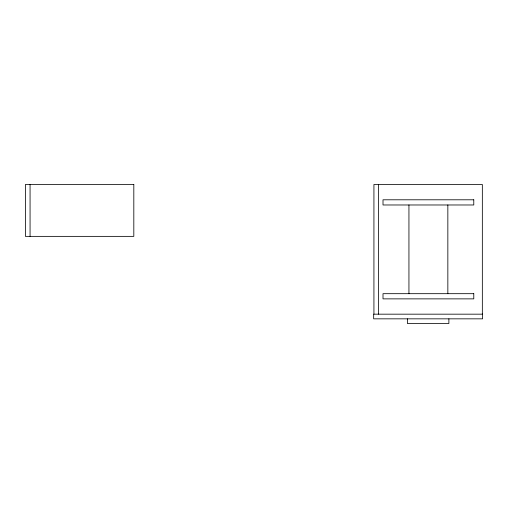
<?xml version="1.0" encoding="UTF-8"?>
<svg xmlns="http://www.w3.org/2000/svg" width="508" height="508" viewBox="0 0 508 508"><rect width="100%" height="100%" fill="white"/><g stroke="black" fill="none" stroke-linecap="round" stroke-linejoin="round"><path stroke-width="0.76" d="M482.34 314.173L482.34 184.493L373.926 184.493L373.926 314.173M448.882 318.84L448.882 323.507L407.384 323.507L407.384 318.84M447.846 204.978L447.846 293.681M408.94 204.978L408.94 293.681M378.593 184.493L378.593 314.173M30.067 184.493L30.067 236.366M133.814 184.493L25.4 184.493L25.4 236.366L133.814 236.366L133.814 184.493M473.78 199.796L383.007 199.796L383.007 204.978L473.78 204.978L473.78 199.796M473.78 293.681L383.007 293.681L383.007 298.869L473.78 298.869L473.78 293.681M482.6 314.173L373.666 314.173L373.666 318.84L482.6 318.84L482.6 314.173"/></g></svg>
